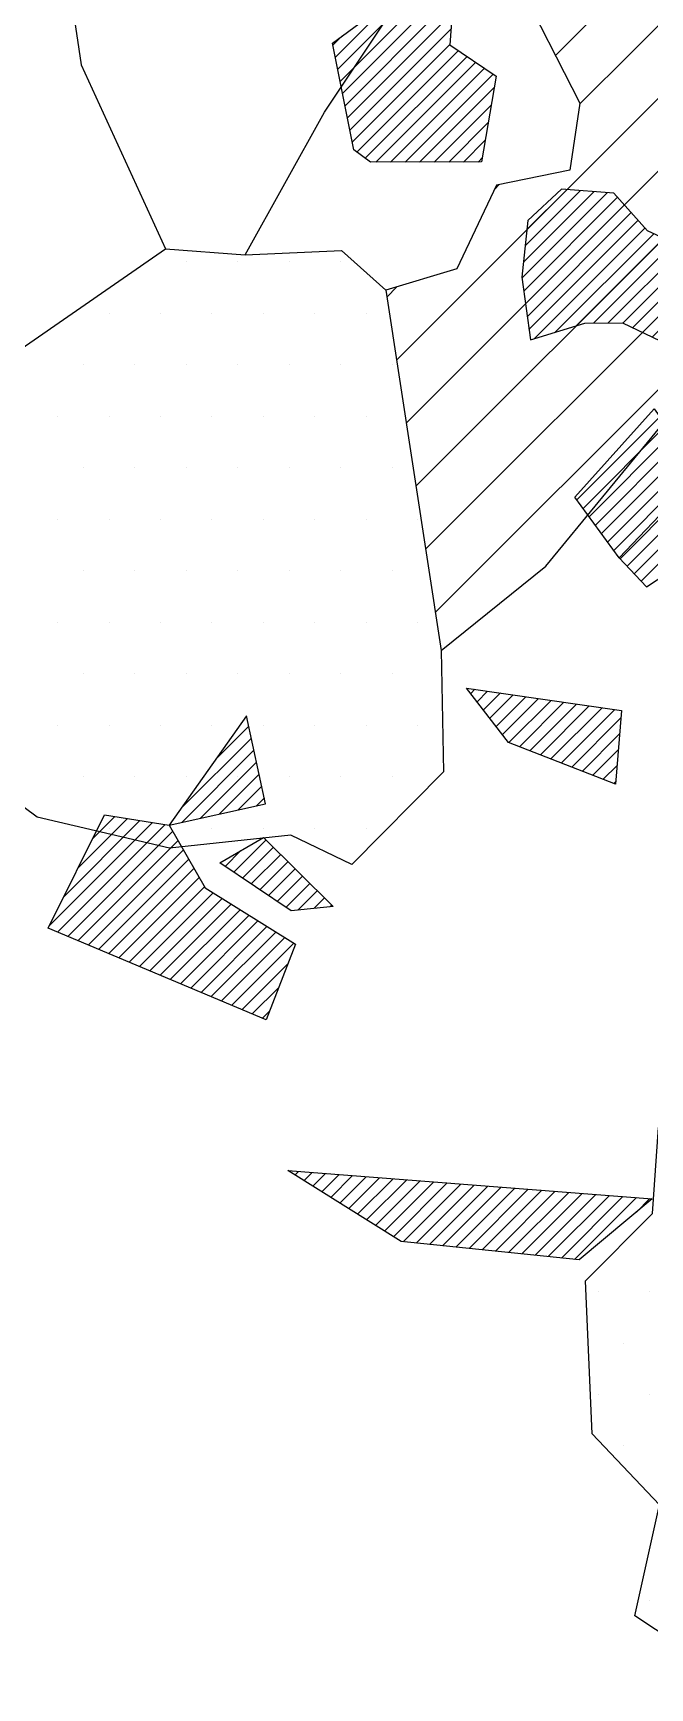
# Model space of a CAD drawing. Header units: metres. Extents: x -0.1 to 2, y -20.9 to -18.49.
# Drawn here: x 0.7253 to 0.8751, y -19.3962 to -18.9944 of the extents above; entities that cross this region are included whole.
import ezdxf

# ---------------------------------------------------------------- set-up
doc = ezdxf.new("R2010")
doc.units = ezdxf.units.M
doc.header["$LTSCALE"] = 25
doc.header["$MEASUREMENT"] = 0
doc.layers.get('0').update_dxf_attribs({"linetype": 'CONTINUOUS'})
for name, color, linetype in [('FEUER', 1, 'CONTINUOUS'), ('KNOCHEN', 2, 'CONTINUOUS'), ('KNOCHENSCHRAFF', 2, 'CONTINUOUS'), ('STEINE', 4, 'CONTINUOUS'), ('STEINESCHRAFF', 4, 'CONTINUOUS')]:
    doc.layers.add(name, color=color, linetype=linetype)

# ---------------------------------------------------------------- blocks, each defined once
blk = doc.blocks.new('*X8')
at = {"color": 0}
for p, q in [((84.403, -1905.396), (86.483, -1903.316)), ((84.438, -1905.006), (86.155, -1903.29)), ((84.481, -1904.61), (85.826, -1903.265)), ((84.524, -1904.214), (85.498, -1903.24)), ((84.445, -1905.707), (86.723, -1903.429)), ((84.488, -1906.018), (86.89, -1903.616)), ((84.53, -1906.329), (87.057, -1903.802)), ((84.573, -1906.64), (87.224, -1903.989)), ((84.7, -1906.866), (87.391, -1904.175)), ((85.213, -1906.707), (87.606, -1904.314)), ((85.726, -1906.547), (87.848, -1904.426)), ((86.144, -1906.483), (88.089, -1904.538)), ((86.498, -1906.482), (88.33, -1904.65)), ((86.85, -1906.484), (88.572, -1904.762)), ((87.09, -1906.598), (88.813, -1904.874)), ((87.329, -1906.712), (89.055, -1904.986)), ((87.569, -1906.826), (89.296, -1905.099)), ((87.808, -1906.94), (89.538, -1905.211)), ((88.048, -1907.054), (89.779, -1905.323)), ((103.268, -1919.411), (104.124, -1918.555)), ((103.619, -1919.414), (104.515, -1918.517)), ((103.969, -1919.417), (104.906, -1918.48)), ((104.32, -1919.42), (105.297, -1918.443)), ((104.67, -1919.423), (105.688, -1918.405)), ((105.021, -1919.426), (106.079, -1918.368)), ((105.371, -1919.429), (106.47, -1918.331)), ((105.722, -1919.432), (106.798, -1918.355)), ((106.072, -1919.435), (107.127, -1918.38)), ((106.423, -1919.438), (107.455, -1918.406)), ((106.773, -1919.441), (107.784, -1918.431)), ((107.124, -1919.444), (108.112, -1918.456)), ((107.458, -1919.463), (108.441, -1918.481)), ((107.644, -1919.631), (108.769, -1918.506)), ((107.83, -1919.799), (109.098, -1918.531)), ((108.015, -1919.967), (109.426, -1918.556)), ((108.201, -1920.135), (109.755, -1918.581)), ((108.386, -1920.303), (110.083, -1918.606)), ((108.572, -1920.471), (110.412, -1918.631)), ((108.757, -1920.639), (110.74, -1918.656)), ((108.943, -1920.807), (111.069, -1918.681)), ((109.128, -1920.975), (111.397, -1918.706)), ((109.314, -1921.143), (111.674, -1918.783)), ((109.499, -1921.311), (111.855, -1918.956)), ((109.685, -1921.479), (112.036, -1919.128)), ((109.882, -1921.636), (112.217, -1919.301)), ((110.083, -1921.788), (112.397, -1919.474)), ((110.285, -1921.94), (112.578, -1919.647)), ((110.486, -1922.092), (112.759, -1919.819)), ((110.687, -1922.245), (112.937, -1919.995)), ((110.889, -1922.397), (112.836, -1920.449)), ((111.212, -1922.427), (112.735, -1920.904)), ((111.727, -1922.265), (112.635, -1921.358)), ((112.243, -1922.104), (112.534, -1921.813)), ((95.886, -1927.147), (95.958, -1927.074)), ((95.442, -1928.651), (96.809, -1927.284)), ((95.554, -1928.186), (96.525, -1927.214)), ((95.72, -1927.666), (96.242, -1927.144)), ((95.723, -1928.724), (97.092, -1927.354)), ((96.004, -1928.797), (97.376, -1927.424)), ((96.284, -1928.87), (97.66, -1927.494)), ((96.565, -1928.943), (97.943, -1927.564)), ((96.845, -1929.016), (98.199, -1927.662)), ((97.126, -1929.089), (98.376, -1927.838)), ((97.394, -1929.174), (98.554, -1928.014)), ((97.62, -1929.302), (98.731, -1928.191)), ((97.845, -1929.43), (98.908, -1928.367)), ((98.071, -1929.558), (99.086, -1928.543)), ((98.296, -1929.686), (99.263, -1928.719)), ((98.522, -1929.814), (99.44, -1928.896)), ((98.747, -1929.942), (99.617, -1929.072)), ((98.973, -1930.07), (99.795, -1929.248)), ((95.425, -1934.679), (97.055, -1933.049)), ((95.582, -1934.168), (96.789, -1932.961)), ((95.74, -1933.657), (96.523, -1932.873)), ((95.897, -1933.146), (96.257, -1932.786)), ((95.388, -1935.069), (96.931, -1933.526)), ((95.559, -1935.251), (96.726, -1934.085)), ((95.731, -1935.433), (96.521, -1934.644)), ((95.903, -1935.615), (96.316, -1935.202)), ((96.074, -1935.797), (96.111, -1935.761))]:
    blk.add_line(p, q, dxfattribs=at)
blk = doc.blocks.new('*X9')
at = {"color": 0}
for p, q in [((86.784, -1912.207), (88.244, -1910.747)), ((86.955, -1912.389), (88.285, -1911.059)), ((87.126, -1912.572), (88.327, -1911.371)), ((87.297, -1912.755), (88.368, -1911.684))]:
    blk.add_line(p, q, dxfattribs=at)
blk = doc.blocks.new('*X10')
at = {"color": 0}
for p, q in [((85.738, -1910.778), (87.753, -1908.763)), ((85.887, -1910.983), (87.9, -1908.97)), ((86.036, -1911.187), (88.046, -1909.177)), ((86.185, -1911.392), (88.192, -1909.385)), ((86.334, -1911.596), (88.328, -1909.602)), ((86.483, -1911.801), (88.292, -1909.992)), ((86.632, -1912.005), (88.256, -1910.381)), ((83.158, -1915.48), (83.261, -1915.376)), ((83.312, -1915.679), (83.569, -1915.421)), ((83.466, -1915.878), (83.878, -1915.466)), ((83.621, -1916.077), (84.187, -1915.511)), ((83.775, -1916.277), (84.495, -1915.556)), ((83.929, -1916.476), (84.804, -1915.601)), ((84.088, -1916.671), (85.112, -1915.646)), ((84.342, -1916.77), (85.421, -1915.691)), ((84.597, -1916.869), (85.73, -1915.736)), ((84.851, -1916.968), (86.038, -1915.781)), ((85.106, -1917.067), (86.347, -1915.826)), ((85.361, -1917.166), (86.656, -1915.871)), ((85.615, -1917.265), (86.807, -1916.073)), ((85.87, -1917.364), (86.775, -1916.458)), ((86.124, -1917.463), (86.743, -1916.844)), ((86.379, -1917.562), (86.712, -1917.229)), ((86.634, -1917.661), (86.68, -1917.615))]:
    blk.add_line(p, q, dxfattribs=at)
blk = doc.blocks.new('*X11')
at = {"color": 0}
for p, q in [((76.128, -1918.267), (77.831, -1916.563)), ((76.981, -1917.06), (77.768, -1916.273)), ((76.139, -1918.609), (77.894, -1916.854)), ((76.593, -1918.509), (77.957, -1917.144)), ((77.046, -1918.409), (78.021, -1917.435)), ((77.5, -1918.309), (78.084, -1917.725)), ((77.953, -1918.209), (78.147, -1918.016)), ((72.926, -1921.115), (75.43, -1918.611)), ((73.122, -1921.273), (75.736, -1918.659)), ((73.274, -1920.413), (75.125, -1918.562)), ((73.623, -1919.711), (74.82, -1918.514)), ((73.971, -1919.009), (74.515, -1918.466)), ((73.371, -1921.377), (75.924, -1918.824)), ((73.62, -1921.482), (76.052, -1919.049)), ((77.405, -1919.818), (78.19, -1919.033)), ((73.869, -1921.586), (76.181, -1919.274)), ((77.194, -1919.676), (77.579, -1919.291)), ((77.617, -1919.96), (78.367, -1919.21)), ((77.828, -1920.102), (78.544, -1919.386)), ((74.118, -1921.691), (76.309, -1919.5)), ((74.367, -1921.795), (76.438, -1919.725)), ((78.04, -1920.244), (78.722, -1919.562)), ((78.251, -1920.386), (78.899, -1919.738)), ((74.616, -1921.9), (76.566, -1919.95)), ((74.865, -1922.004), (76.695, -1920.175)), ((78.462, -1920.528), (79.076, -1919.915)), ((78.674, -1920.671), (79.253, -1920.091)), ((78.962, -1920.736), (79.431, -1920.267)), ((75.114, -1922.109), (76.903, -1920.32)), ((75.364, -1922.213), (77.12, -1920.456)), ((75.613, -1922.318), (77.338, -1920.592)), ((79.356, -1920.695), (79.608, -1920.444)), ((79.75, -1920.655), (79.785, -1920.62)), ((75.862, -1922.422), (77.556, -1920.728)), ((76.111, -1922.527), (77.774, -1920.864)), ((76.36, -1922.631), (77.991, -1921)), ((76.609, -1922.736), (78.209, -1921.135)), ((76.858, -1922.84), (78.427, -1921.271)), ((77.107, -1922.945), (78.645, -1921.407)), ((77.356, -1923.049), (78.862, -1921.543)), ((77.605, -1923.154), (78.718, -1922.041)), ((77.854, -1923.258), (78.496, -1922.616)), ((78.103, -1923.363), (78.274, -1923.191)), ((78.889, -1927.173), (78.979, -1927.083)), ((79.107, -1927.309), (79.307, -1927.109)), ((79.324, -1927.445), (79.635, -1927.134)), ((79.542, -1927.581), (79.963, -1927.16)), ((79.759, -1927.717), (80.291, -1927.185)), ((79.977, -1927.853), (80.619, -1927.211)), ((80.194, -1927.989), (80.947, -1927.236)), ((80.412, -1928.125), (81.275, -1927.261)), ((80.629, -1928.261), (81.604, -1927.287)), ((80.847, -1928.397), (81.932, -1927.312)), ((81.064, -1928.533), (82.26, -1927.338)), ((81.282, -1928.669), (82.588, -1927.363)), ((81.515, -1928.79), (82.916, -1927.389)), ((81.835, -1928.823), (83.244, -1927.414)), ((82.156, -1928.856), (83.572, -1927.439)), ((82.476, -1928.889), (83.9, -1927.465)), ((82.797, -1928.922), (84.229, -1927.49)), ((83.118, -1928.955), (84.557, -1927.516)), ((83.438, -1928.988), (84.885, -1927.541)), ((83.759, -1929.021), (85.213, -1927.566)), ((84.079, -1929.054), (85.541, -1927.592)), ((84.4, -1929.087), (85.869, -1927.617)), ((84.72, -1929.12), (86.197, -1927.643)), ((85.041, -1929.153), (86.525, -1927.668)), ((85.362, -1929.186), (86.854, -1927.694)), ((85.682, -1929.219), (87.182, -1927.719)), ((87.184, -1928.07), (87.51, -1927.744))]:
    blk.add_line(p, q, dxfattribs=at)
blk = doc.blocks.new('*X20')
at = {"color": 0}
for p, q in [((78.902, -1895.694), (80.999, -1893.597)), ((77.941, -1894.533), (78.424, -1894.05)), ((78.733, -1895.509), (80.335, -1893.907)), ((79.07, -1895.879), (81.045, -1893.904)), ((80.979, -1894.324), (81.194, -1894.108)), ((78.059, -1894.769), (78.634, -1894.194)), ((78.227, -1894.954), (78.844, -1894.337)), ((78.396, -1895.139), (79.054, -1894.481)), ((78.565, -1895.324), (79.672, -1894.217)), ((80.941, -1894.715), (81.445, -1894.211)), ((80.944, -1895.066), (81.696, -1894.314)), ((81.19, -1895.174), (81.946, -1894.417)), ((81.435, -1895.282), (82.197, -1894.52)), ((81.68, -1895.39), (82.448, -1894.623)), ((79.239, -1896.064), (80.243, -1895.06)), ((79.871, -1900.028), (81.336, -1898.563)), ((79.93, -1900.322), (81.594, -1898.658)), ((79.989, -1900.617), (81.853, -1898.753)), ((80.048, -1900.912), (82.112, -1898.848)), ((80.106, -1901.207), (82.37, -1898.943)), ((80.165, -1901.502), (82.629, -1899.038)), ((80.224, -1901.797), (82.681, -1899.339)), ((79.813, -1899.733), (80.028, -1899.517)), ((80.282, -1902.091), (82.653, -1899.721)), ((80.394, -1902.333), (82.861, -1899.867)), ((80.597, -1902.484), (83.071, -1900.01)), ((80.854, -1902.581), (83.282, -1900.152)), ((81.208, -1902.58), (83.493, -1900.295)), ((81.563, -1902.579), (83.704, -1900.438)), ((81.917, -1902.578), (83.727, -1900.768)), ((82.272, -1902.577), (83.656, -1901.193)), ((82.627, -1902.576), (83.584, -1901.618)), ((82.981, -1902.575), (83.513, -1902.043)), ((83.336, -1902.574), (83.442, -1902.467))]:
    blk.add_line(p, q, dxfattribs=at)
blk = doc.blocks.new('*X24')
at = {"color": 0}
for p, q in [((85.219, -1899.984), (92.198, -1893.005)), ((85.808, -1901.162), (91.786, -1895.184)), ((81.355, -1907.383), (91.683, -1897.055)), ((81.591, -1908.915), (91.579, -1898.926)), ((81.827, -1910.446), (92.119, -1900.154)), ((82.063, -1911.978), (92.844, -1901.197)), ((82.299, -1913.51), (93.042, -1902.767)), ((83.732, -1903.238), (83.852, -1903.118)), ((81.118, -1905.852), (81.368, -1905.602))]:
    blk.add_line(p, q, dxfattribs=at)
blk = doc.blocks.new('*X29')
at = {"color": 0}
for p, q in [((76.25, -1905), (76.25, -1905)), ((77.5, -1905), (77.5, -1905)), ((78.75, -1905), (78.75, -1905)), ((80, -1905), (80, -1905)), ((74.375, -1906.25), (74.375, -1906.25)), ((75.625, -1906.25), (75.625, -1906.25)), ((76.875, -1906.25), (76.875, -1906.25)), ((78.125, -1906.25), (78.125, -1906.25)), ((79.375, -1906.25), (79.375, -1906.25)), ((80.625, -1906.25), (80.625, -1906.25)), ((73.75, -1907.5), (73.75, -1907.5)), ((75, -1907.5), (75, -1907.5)), ((76.25, -1907.5), (76.25, -1907.5)), ((77.5, -1907.5), (77.5, -1907.5)), ((78.75, -1907.5), (78.75, -1907.5)), ((80, -1907.5), (80, -1907.5)), ((81.25, -1907.5), (81.25, -1907.5)), ((73.125, -1908.75), (73.125, -1908.75)), ((74.375, -1908.75), (74.375, -1908.75)), ((75.625, -1908.75), (75.625, -1908.75)), ((76.875, -1908.75), (76.875, -1908.75)), ((78.125, -1908.75), (78.125, -1908.75)), ((79.375, -1908.75), (79.375, -1908.75)), ((80.625, -1908.75), (80.625, -1908.75)), ((73.75, -1910), (73.75, -1910)), ((75, -1910), (75, -1910)), ((76.25, -1910), (76.25, -1910)), ((77.5, -1910), (77.5, -1910)), ((78.75, -1910), (78.75, -1910)), ((80, -1910), (80, -1910)), ((81.25, -1910), (81.25, -1910)), ((73.125, -1911.25), (73.125, -1911.25)), ((74.375, -1911.25), (74.375, -1911.25)), ((75.625, -1911.25), (75.625, -1911.25)), ((76.875, -1911.25), (76.875, -1911.25)), ((78.125, -1911.25), (78.125, -1911.25)), ((79.375, -1911.25), (79.375, -1911.25)), ((80.625, -1911.25), (80.625, -1911.25)), ((81.875, -1911.25), (81.875, -1911.25)), ((73.75, -1912.5), (73.75, -1912.5)), ((75, -1912.5), (75, -1912.5)), ((76.25, -1912.5), (76.25, -1912.5)), ((77.5, -1912.5), (77.5, -1912.5)), ((78.75, -1912.5), (78.75, -1912.5)), ((80, -1912.5), (80, -1912.5)), ((81.25, -1912.5), (81.25, -1912.5)), ((73.125, -1913.75), (73.125, -1913.75)), ((74.375, -1913.75), (74.375, -1913.75)), ((75.625, -1913.75), (75.625, -1913.75)), ((76.875, -1913.75), (76.875, -1913.75)), ((78.125, -1913.75), (78.125, -1913.75)), ((79.375, -1913.75), (79.375, -1913.75)), ((80.625, -1913.75), (80.625, -1913.75)), ((81.875, -1913.75), (81.875, -1913.75)), ((73.75, -1915), (73.75, -1915)), ((75, -1915), (75, -1915)), ((76.25, -1915), (76.25, -1915)), ((77.5, -1915), (77.5, -1915)), ((78.75, -1915), (78.75, -1915)), ((80, -1915), (80, -1915)), ((81.25, -1915), (81.25, -1915)), ((73.125, -1916.25), (73.125, -1916.25)), ((74.375, -1916.25), (74.375, -1916.25)), ((75.625, -1916.25), (75.625, -1916.25)), ((76.875, -1916.25), (76.875, -1916.25)), ((78.125, -1916.25), (78.125, -1916.25)), ((79.375, -1916.25), (79.375, -1916.25)), ((80.625, -1916.25), (80.625, -1916.25)), ((81.875, -1916.25), (81.875, -1916.25)), ((73.75, -1917.5), (73.75, -1917.5)), ((75, -1917.5), (75, -1917.5)), ((76.25, -1917.5), (76.25, -1917.5)), ((77.5, -1917.5), (77.5, -1917.5)), ((78.75, -1917.5), (78.75, -1917.5)), ((80, -1917.5), (80, -1917.5)), ((81.25, -1917.5), (81.25, -1917.5)), ((74.375, -1918.75), (74.375, -1918.75)), ((75.625, -1918.75), (75.625, -1918.75)), ((76.875, -1918.75), (76.875, -1918.75)), ((78.125, -1918.75), (78.125, -1918.75)), ((79.375, -1918.75), (79.375, -1918.75)), ((80.625, -1918.75), (80.625, -1918.75)), ((86.25, -1930), (86.25, -1930)), ((87.5, -1930), (87.5, -1930)), ((86.875, -1931.25), (86.875, -1931.25)), ((86.25, -1932.5), (86.25, -1932.5)), ((87.5, -1932.5), (87.5, -1932.5)), ((86.875, -1933.75), (86.875, -1933.75)), ((87.5, -1937.5), (87.5, -1937.5))]:
    blk.add_line(p, q, dxfattribs=at)

msp = doc.modelspace()

# ---------------------------------------------------------------- linework, layer by layer
at = {"layer": 'KNOCHEN'}
for points in [[(0.80319, -19.02277), (0.79803, -18.99684), (0.81326, -18.9856), (0.82701, -18.99064), (0.82653, -18.99726), (0.83774, -19.00486), (0.83424, -19.02573), (0.80727, -19.02581), (0.80319, -19.02277)], [(0.89844, -19.05353), (0.87449, -19.04241), (0.86632, -19.03327), (0.8536, -19.03229), (0.84548, -19.03995), (0.84399, -19.05369), (0.84607, -19.06895), (0.85929, -19.06484), (0.86845, -19.06481), (0.88119, -19.07088), (0.89844, -19.05353)], [(0.8676, -19.12181), (0.85687, -19.10708), (0.87614, -19.08565), (0.8833, -19.09581)], [(0.88231, -19.1065), (0.8676, -19.12181), (0.87424, -19.12891), (0.88439, -19.12227)], [(0.86675, -19.17677), (0.84076, -19.16666), (0.83055, -19.15346), (0.86822, -19.15895), (0.86675, -19.17677)], [(0.75839, -19.18675), (0.78178, -19.1816), (0.77714, -19.16024), (0.75839, -19.18675)], [(0.78194, -19.23401), (0.72895, -19.21177), (0.74261, -19.18426), (0.75839, -19.18675), (0.76709, -19.20199), (0.78901, -19.21567), (0.78194, -19.23401)], [(0.77063, -19.19588), (0.7813, -19.18974), (0.79814, -19.20648), (0.78796, -19.20753), (0.77063, -19.19588)], [(0.85793, -19.2923), (0.81466, -19.28785), (0.78713, -19.27063), (0.87569, -19.27749), (0.85793, -19.2923)]]:
    msp.add_lwpolyline(points, dxfattribs=at)
at = {"layer": 'STEINE'}
for points in [[(0.7764, -18.91039), (0.75203, -18.92929), (0.73231, -18.97057), (0.73698, -19.0021), (0.75747, -19.04682)], [(0.8914, -18.90955), (0.85943, -18.93966), (0.84675, -18.95446), (0.84276, -18.98144), (0.85812, -19.01141), (0.85562, -19.02771), (0.83782, -19.03132), (0.82821, -19.0517), (0.81093, -19.05684)], [(0.82441, -19.14432), (0.8498, -19.12389), (0.89137, -19.0734), (0.93046, -19.0397), (0.93038, -19.01476), (0.91556, -18.99344), (0.91798, -18.94967), (0.924, -18.92014), (0.8914, -18.90955)], [(0.77681, -19.04829), (0.79604, -19.01363), (0.82087, -18.97641), (0.81666, -18.9291)], [(0.80021, -19.0472), (0.81093, -19.05684), (0.82441, -19.14432), (0.82501, -19.17384), (0.80269, -19.19629), (0.78791, -19.18921), (0.75841, -19.19235), (0.72633, -19.18481), (0.70032, -19.16555), (0.67737, -19.1473), (0.67423, -19.11882), (0.69247, -19.09179), (0.72344, -19.07033), (0.75747, -19.04682), (0.77681, -19.04829), (0.80021, -19.0472)], [(0.87717, -19.26019), (0.89857, -19.26877), (0.91075, -19.25958), (0.93377, -19.30124), (0.94304, -19.33683), (0.95481, -19.36071), (0.95895, -19.38309), (0.95443, -19.40345), (0.92389, -19.401), (0.88671, -19.3889), (0.87141, -19.37876), (0.87744, -19.35178), (0.8611, -19.33453), (0.85947, -19.29738), (0.8757, -19.28105), (0.87717, -19.26019)]]:
    msp.add_lwpolyline(points, dxfattribs=at)

# ---------------------------------------------------------------- block references
at = {"layer": 'FEUER', "xscale": 0.01, "yscale": 0.01, "zscale": 0.01}
msp.add_blockref('*X24', (0, 0), dxfattribs=at)
at = {"layer": 'KNOCHENSCHRAFF', "xscale": 0.01, "yscale": 0.01, "zscale": 0.01}
for name in ['*X20', '*X9', '*X8', '*X10', '*X11']:
    msp.add_blockref(name, (0, 0), dxfattribs=at)
at = {"layer": 'STEINESCHRAFF', "xscale": 0.01, "yscale": 0.01, "zscale": 0.01}
msp.add_blockref('*X29', (0, 0), dxfattribs=at)

doc.saveas('drawing.dxf')
